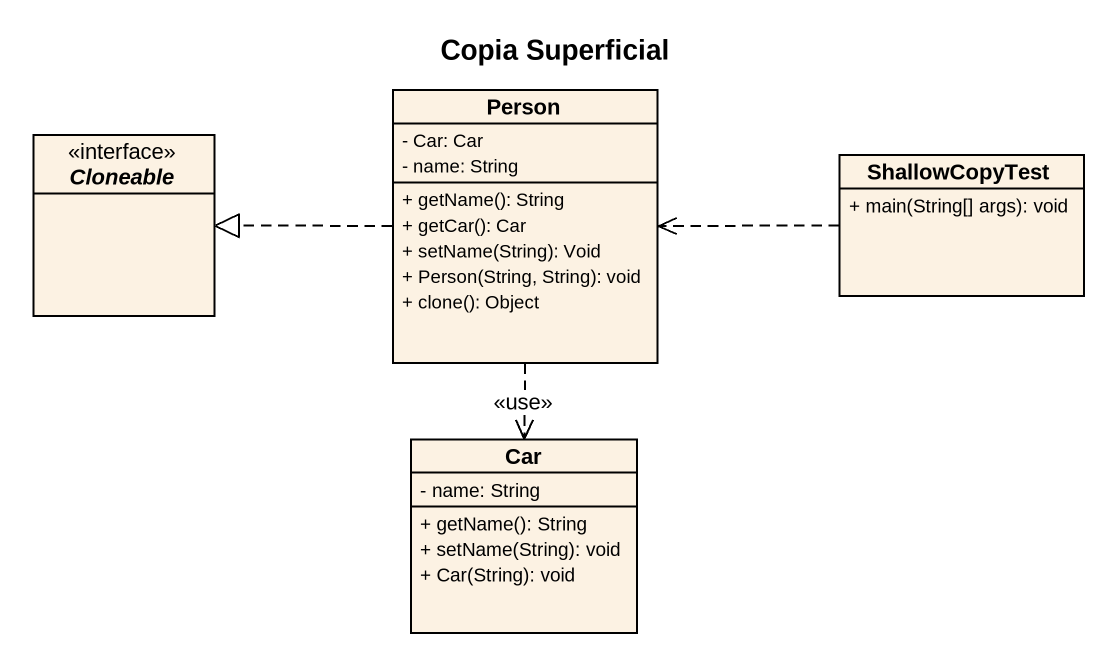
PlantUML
@startuml
title Copia Superficial
hide circle
hide empty members
skinparam classAttributeIconSize 0
interface Cloneable
class "Person" as Person_ {
  - Car: Car
  - name: String
  + getName(): String
  + getCar(): Car
  + setName(String): Void
  + Person(String, String): void
  + clone(): Object
}
class ShallowCopyTest {
  + main(String[] args): void
}
class Car {
  - name: String
  + getName(): String
  + setName(String): void
  + Car(String): void
}
Person_ .left.|> Cloneable
Person_ ..> Car : <<use>>
ShallowCopyTest .left.> Person_
@enduml
